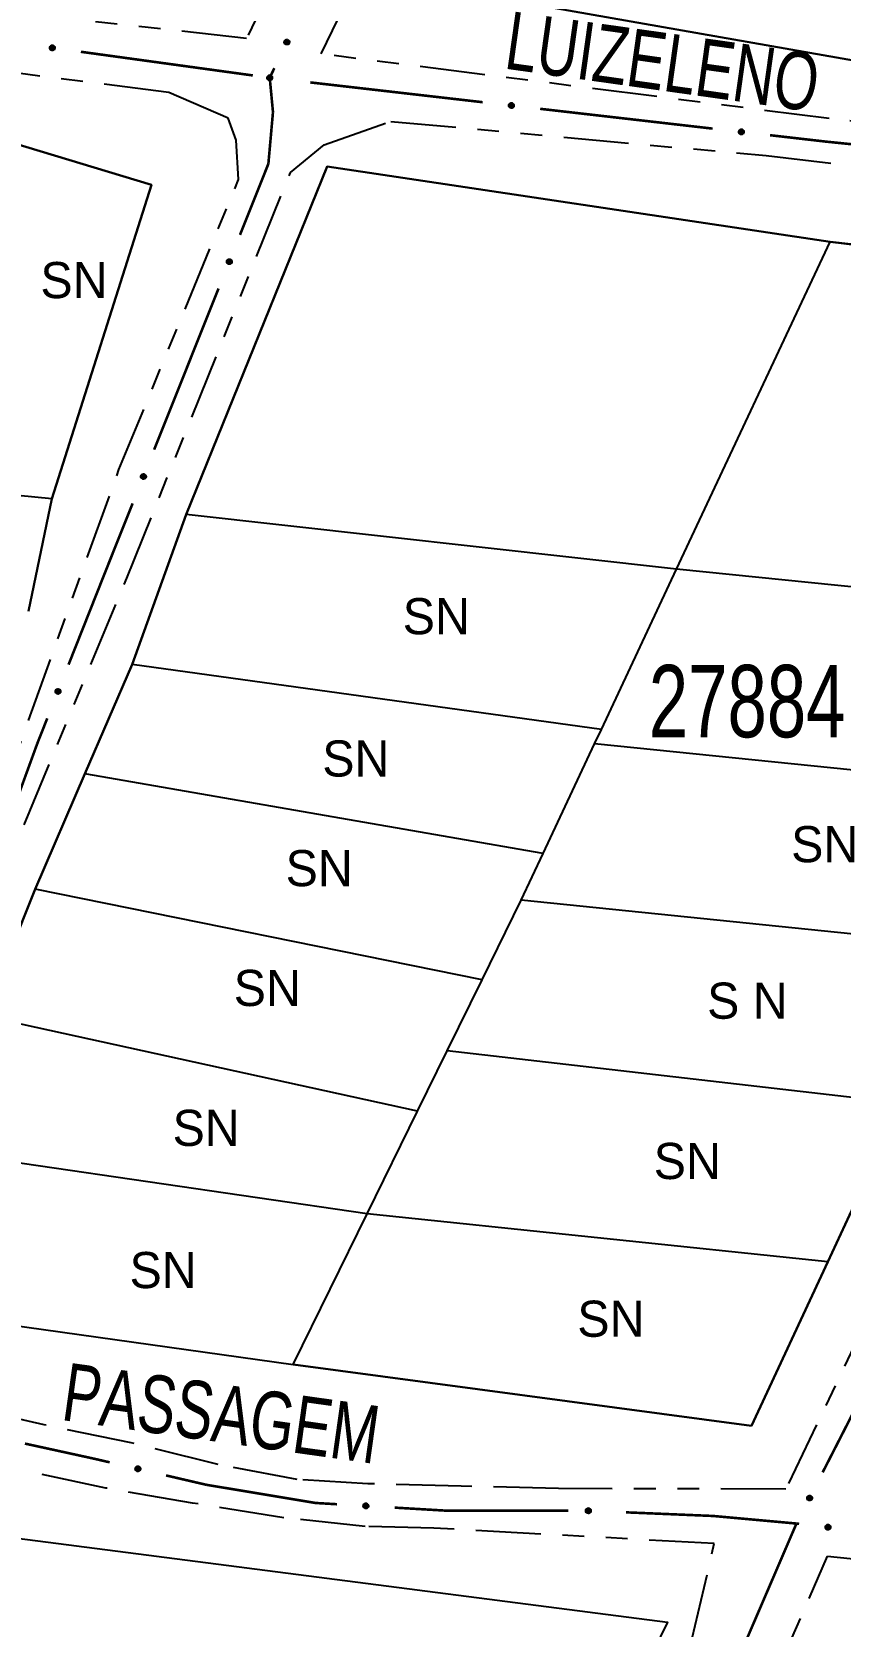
# Model space of a CAD drawing. Extents: x 203665 to 205970, y 4870865 to 4873745.
# Drawn here: x 204041.8 to 204097.7, y 4872759.1 to 4872869.4 of the extents above; entities that cross this region are included whole.
import ezdxf
from ezdxf.enums import TextEntityAlignment as Align

# ---------------------------------------------------------------- set-up
doc = ezdxf.new("R2010")
doc.units = 0
doc.header["$LTSCALE"] = 1.5
doc.header["$MEASUREMENT"] = 0
doc.linetypes.add('TRACO_25', pattern=[8, 3, -1, 1, -1, 1, -1])
for name, color, linetype in [('CD_MALHA_LOTES', 7, 'CONTINUOUS'), ('CD_TXT_QUADRA', 7, 'CONTINUOUS'), ('RU-QUADRA', 210, 'CONTINUOUS'), ('SV-EIXO-RUA-N-PAV', 6, 'CONTINUOUS'), ('SV-RUA-NAO-PAV', 7, 'CONTINUOUS'), ('SV-TXT-RUA-N-PAV', 7, 'CONTINUOUS'), ('Th_NmrPort', 1, 'CONTINUOUS')]:
    doc.layers.add(name, color=color, linetype=linetype)
doc.styles.add('ARIAL', font='ARIAL.SHX')

msp = doc.modelspace()

# ---------------------------------------------------------------- linework, layer by layer
at = {"layer": 'CD_MALHA_LOTES', "linetype": 'Continuous', "flags": 128}
for points in [[(204102.67959, 4872866.655629), (204071.790123, 4872872.101538)], [(204040.366542, 4872861.706895), (204050.045456, 4872858.774231)], [(204052.445096, 4872835.984074), (204062.212657, 4872860.050993)], [(204062.212657, 4872860.050993), (204096.97326, 4872854.841873)], [(204050.045456, 4872858.774231), (204043.162941, 4872837.06722)], [(204086.360352, 4872832.20701), (204096.97326, 4872854.841873)], [(204096.97326, 4872854.841873), (204128.408423, 4872850.974727)], [(204043.162941, 4872837.06722), (204029.517916, 4872838.393546)], [(204043.162941, 4872837.06722), (204041.557973, 4872829.280035)], [(204048.72382, 4872825.610816), (204052.445096, 4872835.984074)], [(204086.360352, 4872832.20701), (204052.445096, 4872835.984074)], [(204081.160643, 4872821.11724), (204086.360352, 4872832.20701)], [(204118.006143, 4872828.985856), (204086.360352, 4872832.20701)], [(204045.44941, 4872818.032881), (204048.72382, 4872825.610816)], [(204081.160643, 4872821.11724), (204048.72382, 4872825.610816)], [(204080.688451, 4872820.110165), (204081.160643, 4872821.11724)], [(204077.134369, 4872812.530136), (204080.688451, 4872820.110165)], [(204112.185761, 4872816.920509), (204080.688451, 4872820.110165)], [(204042.017565, 4872810.069239), (204045.44941, 4872818.032881)], [(204077.134369, 4872812.530136), (204045.44941, 4872818.032881)], [(204075.623823, 4872809.308493), (204077.134369, 4872812.530136)], [(204038.497723, 4872801.269634), (204042.017565, 4872810.069239)], [(204072.919363, 4872803.800921), (204042.017565, 4872810.069239)], [(204072.919363, 4872803.800921), (204075.623823, 4872809.308493)], [(204106.961588, 4872806.091073), (204075.623823, 4872809.308493)], [(204070.499485, 4872798.872896), (204072.919363, 4872803.800921)], [(204068.448996, 4872794.697124), (204038.497723, 4872801.269634)], [(204068.448996, 4872794.697124), (204070.499485, 4872798.872896)], [(204101.914829, 4872795.251826), (204070.499485, 4872798.872896)], [(204064.961717, 4872787.595359), (204068.448996, 4872794.697124)], [(204101.914829, 4872795.251826), (204096.813462, 4872784.295295)], [(204064.961717, 4872787.595359), (204034.625897, 4872792.03005)], [(204059.853158, 4872777.191897), (204064.961717, 4872787.595359)], [(204096.813462, 4872784.295295), (204064.961717, 4872787.595359)], [(204096.813462, 4872784.295295), (204091.532811, 4872772.953703)], [(204030.226095, 4872781.33853), (204059.853158, 4872777.191897)], [(204091.532811, 4872772.953703), (204059.853158, 4872777.191897)], [(204021.301447, 4872767.675082), (204085.727843, 4872759.355202)], [(204085.727843, 4872759.355202), (204067.401495, 4872721.82098), (204064.966627, 4872716.61481), (204048.885571, 4872682.230729)]]:
    msp.add_lwpolyline(points, dxfattribs=at)
at = {"layer": 'RU-QUADRA', "linetype": 'Continuous', "flags": 128}
for points in [[(204093.938672, 4872928.301971), (204085.391134, 4872906.717263), (204071.790123, 4872872.101538), (204102.67959, 4872866.655629), (204131.335825, 4872862.87491), (204134.275537, 4872862.842783), (204140.894835, 4872877.193494), (204145.985293, 4872888.299514), (204151.236703, 4872899.286797), (204155.999894, 4872909.765487), (204161.460955, 4872922.647011), (204144.057328, 4872924.607019), (204128.905986, 4872925.909766)], [(204091.532811, 4872772.953703), (204096.813462, 4872784.295295), (204101.914829, 4872795.251826), (204106.961588, 4872806.091073), (204112.185761, 4872816.920509), (204118.006143, 4872828.985856), (204128.408423, 4872850.974727), (204127.651619, 4872851.383406), (204096.97326, 4872854.841873), (204062.212657, 4872860.050993), (204052.445096, 4872835.984074), (204048.72382, 4872825.610816), (204045.44941, 4872818.032881), (204042.017565, 4872810.069239), (204038.497723, 4872801.269634), (204034.625897, 4872792.03005), (204030.226095, 4872781.33853), (204059.853158, 4872777.191897)]]:
    msp.add_lwpolyline(points, close=True, dxfattribs=at)
at = {"layer": 'RU-QUADRA', "linetype": 'Continuous'}
msp.add_lwpolyline([(204041.557973, 4872829.280035), (204043.162941, 4872837.06722), (204050.045456, 4872858.774231), (204040.366542, 4872861.706895)], dxfattribs=at)
at = {"layer": 'RU-QUADRA', "linetype": 'Continuous', "flags": 128}
msp.add_lwpolyline([(204010.90324, 4872746.078567), (204021.301447, 4872767.675082), (204085.727843, 4872759.355202), (204067.401495, 4872721.82098)], dxfattribs=at)
at = {"layer": 'SV-EIXO-RUA-N-PAV'}
for points in [[(204043.319614, 4872868.126017), (204043.28106, 4872868.095923), (204043.241771, 4872868.077942), (204043.204686, 4872868.072377), (204043.170632, 4872868.076005), (204043.136212, 4872868.08364), (204043.103207, 4872868.098993), (204043.070351, 4872868.124149), (204043.039891, 4872868.162611), (204043.024117, 4872868.20407), (204043.016715, 4872868.240136), (204043.018453, 4872868.275862), (204043.02643, 4872868.309176), (204043.043513, 4872868.342932), (204043.06933, 4872868.37598), (204043.108747, 4872868.405673), (204043.147386, 4872868.423036), (204043.183398, 4872868.427477), (204043.219304, 4872868.425502), (204043.254351, 4872868.417287), (204043.286662, 4872868.402028), (204043.31989, 4872868.375974), (204043.348681, 4872868.336681), (204043.366439, 4872868.298342), (204043.371384, 4872868.262402), (204043.368644, 4872868.227095), (204043.361407, 4872868.192479), (204043.347354, 4872868.158659), (204043.319614, 4872868.126017)], [(204059.570284, 4872868.73291), (204059.587249, 4872868.687038), (204059.592449, 4872868.644145), (204059.58649, 4872868.607121), (204059.572692, 4872868.575777), (204059.554965, 4872868.545301), (204059.530314, 4872868.518517), (204059.496369, 4872868.494851), (204059.450472, 4872868.47751), (204059.406182, 4872868.475071), (204059.369571, 4872868.478971), (204059.33606, 4872868.491477), (204059.306742, 4872868.509193), (204059.279768, 4872868.53572), (204059.25612, 4872868.570354), (204059.2398, 4872868.616927), (204059.23499, 4872868.659014), (204059.241695, 4872868.694673), (204059.25448, 4872868.728284), (204059.272951, 4872868.759181), (204059.2973, 4872868.785333), (204059.332215, 4872868.809079), (204059.378395, 4872868.824579), (204059.420317, 4872868.829855), (204059.456061, 4872868.823653), (204059.488868, 4872868.810321), (204059.519652, 4872868.792913), (204059.547607, 4872868.769253), (204059.570284, 4872868.73291)], [(204058.359266, 4872866.055893), (204058.320712, 4872866.025799), (204058.281423, 4872866.007819), (204058.244338, 4872866.002254), (204058.210285, 4872866.005881), (204058.175864, 4872866.013516), (204058.14286, 4872866.02887), (204058.110003, 4872866.054025), (204058.079543, 4872866.092488), (204058.063769, 4872866.133946), (204058.056368, 4872866.170012), (204058.058106, 4872866.205739), (204058.066083, 4872866.239052), (204058.083165, 4872866.272808), (204058.108983, 4872866.305856), (204058.1484, 4872866.335549), (204058.187038, 4872866.352912), (204058.22305, 4872866.357353), (204058.258956, 4872866.355379), (204058.294004, 4872866.347163), (204058.326315, 4872866.331905), (204058.359542, 4872866.30585), (204058.388333, 4872866.266557), (204058.406091, 4872866.228218), (204058.411037, 4872866.192278), (204058.408297, 4872866.156972), (204058.401059, 4872866.122355), (204058.387006, 4872866.088536), (204058.359266, 4872866.055893)], [(204075.070837, 4872864.139859), (204075.032968, 4872864.108908), (204074.994093, 4872864.09005), (204074.957142, 4872864.083654), (204074.923016, 4872864.086517), (204074.888432, 4872864.093377), (204074.855092, 4872864.107987), (204074.821679, 4872864.132398), (204074.790364, 4872864.170168), (204074.773663, 4872864.211262), (204074.765454, 4872864.247153), (204074.76639, 4872864.282909), (204074.773618, 4872864.316393), (204074.789939, 4872864.350524), (204074.815008, 4872864.384143), (204074.853749, 4872864.414713), (204074.891988, 4872864.432939), (204074.927891, 4872864.438187), (204074.963833, 4872864.437018), (204074.999055, 4872864.429591), (204075.031701, 4872864.415062), (204075.065505, 4872864.389759), (204075.09517, 4872864.351122), (204075.113784, 4872864.313191), (204075.119534, 4872864.277371), (204075.117588, 4872864.242012), (204075.111128, 4872864.207242), (204075.097838, 4872864.173116), (204075.070837, 4872864.139859)], [(204090.966353, 4872862.314327), (204090.928484, 4872862.283376), (204090.889609, 4872862.264518), (204090.852658, 4872862.258122), (204090.818532, 4872862.260985), (204090.783949, 4872862.267845), (204090.750608, 4872862.282455), (204090.717195, 4872862.306866), (204090.68588, 4872862.344636), (204090.669179, 4872862.38573), (204090.660971, 4872862.421621), (204090.661906, 4872862.457377), (204090.669134, 4872862.490861), (204090.685455, 4872862.524992), (204090.710524, 4872862.558611), (204090.749265, 4872862.589181), (204090.787504, 4872862.607407), (204090.823408, 4872862.612655), (204090.859349, 4872862.611486), (204090.894572, 4872862.604059), (204090.927217, 4872862.58953), (204090.961021, 4872862.564227), (204090.990686, 4872862.52559), (204091.0093, 4872862.487659), (204091.015051, 4872862.451839), (204091.013104, 4872862.41648), (204091.006644, 4872862.38171), (204090.993354, 4872862.347584), (204090.966353, 4872862.314327)], [(204055.588142, 4872853.55488), (204055.608063, 4872853.510212), (204055.616049, 4872853.467749), (204055.612517, 4872853.430415), (204055.600793, 4872853.398238), (204055.585091, 4872853.366671), (204055.562239, 4872853.338337), (204055.529909, 4872853.312507), (204055.485241, 4872853.29221), (204055.441204, 4872853.286888), (204055.404417, 4872853.288392), (204055.370161, 4872853.298686), (204055.339751, 4872853.314453), (204055.311104, 4872853.339164), (204055.285248, 4872853.372182), (204055.265926, 4872853.417591), (204055.258381, 4872853.459275), (204055.262746, 4872853.495296), (204055.273312, 4872853.529669), (204055.289729, 4872853.561705), (204055.312321, 4872853.589389), (204055.345613, 4872853.615362), (204055.390684, 4872853.633839), (204055.432172, 4872853.641838), (204055.468245, 4872853.63798), (204055.501852, 4872853.626816), (204055.533705, 4872853.611453), (204055.563144, 4872853.589666), (204055.588142, 4872853.55488)], [(204049.652324, 4872838.696681), (204049.672245, 4872838.652013), (204049.680231, 4872838.60955), (204049.676699, 4872838.572216), (204049.664975, 4872838.54004), (204049.649273, 4872838.508472), (204049.626421, 4872838.480138), (204049.594091, 4872838.454309), (204049.549424, 4872838.434011), (204049.505386, 4872838.428689), (204049.468599, 4872838.430194), (204049.434343, 4872838.440487), (204049.403933, 4872838.456254), (204049.375286, 4872838.480965), (204049.34943, 4872838.513984), (204049.330108, 4872838.559393), (204049.322563, 4872838.601076), (204049.326928, 4872838.637097), (204049.337494, 4872838.67147), (204049.353911, 4872838.703506), (204049.376504, 4872838.73119), (204049.409795, 4872838.757163), (204049.454866, 4872838.775641), (204049.496355, 4872838.78364), (204049.532428, 4872838.779782), (204049.566034, 4872838.768618), (204049.597887, 4872838.753254), (204049.627326, 4872838.731468), (204049.652324, 4872838.696681)], [(204043.741605, 4872823.828853), (204043.761659, 4872823.784245), (204043.769772, 4872823.741805), (204043.766351, 4872823.704461), (204043.754724, 4872823.67225), (204043.739116, 4872823.640635), (204043.716348, 4872823.612233), (204043.684096, 4872823.586308), (204043.639489, 4872823.565877), (204043.595468, 4872823.560423), (204043.558677, 4872823.561818), (204043.52439, 4872823.572009), (204043.493933, 4872823.587685), (204043.465212, 4872823.612311), (204043.439258, 4872823.645252), (204043.4198, 4872823.690603), (204043.412131, 4872823.732264), (204043.416389, 4872823.768298), (204043.426852, 4872823.802702), (204043.443173, 4872823.834787), (204043.465683, 4872823.862538), (204043.498896, 4872823.88861), (204043.543912, 4872823.907222), (204043.585377, 4872823.915345), (204043.621461, 4872823.911595), (204043.655101, 4872823.900531), (204043.687, 4872823.885263), (204043.716503, 4872823.863565), (204043.741605, 4872823.828853)], [(204049.227478, 4872769.826424), (204049.18633, 4872769.799988), (204049.14556, 4872769.785681), (204049.10812, 4872769.783535), (204049.074542, 4872769.790266), (204049.040966, 4872769.801021), (204049.009506, 4872769.819333), (204048.979091, 4872769.847392), (204048.952282, 4872769.888483), (204048.940371, 4872769.931211), (204048.936304, 4872769.967804), (204048.941306, 4872770.003221), (204048.952301, 4872770.035664), (204048.972403, 4872770.067714), (204049.001139, 4872770.098258), (204049.04311, 4872770.124216), (204049.083176, 4872770.137968), (204049.119443, 4872770.139092), (204049.155018, 4872770.133838), (204049.189165, 4872770.122447), (204049.219943, 4872770.104293), (204049.250645, 4872770.075305), (204049.275716, 4872770.033541), (204049.289888, 4872769.993736), (204049.291521, 4872769.957494), (204049.28556, 4872769.922587), (204049.275182, 4872769.888779), (204049.258091, 4872769.856389), (204049.227478, 4872769.826424)], [(204095.714666, 4872768.026487), (204095.730364, 4872767.980166), (204095.734384, 4872767.937146), (204095.72741, 4872767.9003), (204095.712756, 4872767.869347), (204095.694199, 4872767.839369), (204095.668821, 4872767.813273), (204095.634238, 4872767.790549), (204095.587883, 4872767.774475), (204095.543542, 4872767.773253), (204095.507052, 4872767.778159), (204095.473897, 4872767.79158), (204095.445077, 4872767.810096), (204095.418842, 4872767.837353), (204095.396155, 4872767.872624), (204095.38112, 4872767.919628), (204095.377469, 4872767.961831), (204095.385151, 4872767.997293), (204095.398854, 4872768.03054), (204095.418167, 4872768.060918), (204095.443226, 4872768.08639), (204095.47878, 4872768.109168), (204095.525369, 4872768.123393), (204095.56742, 4872768.127515), (204095.60298, 4872768.120333), (204095.635408, 4872768.106105), (204095.665702, 4872768.087857), (204095.692997, 4872768.063439), (204095.714666, 4872768.026487)], [(204065.012925, 4872767.283885), (204064.976834, 4872767.250878), (204064.939067, 4872767.229889), (204064.902528, 4872767.22145), (204064.868295, 4872767.222412), (204064.833385, 4872767.227341), (204064.799283, 4872767.240075), (204064.764566, 4872767.262593), (204064.731201, 4872767.298564), (204064.712243, 4872767.338666), (204064.702053, 4872767.374046), (204064.701, 4872767.409799), (204064.706356, 4872767.443633), (204064.720756, 4872767.478618), (204064.743919, 4872767.513578), (204064.780901, 4872767.546253), (204064.818069, 4872767.566575), (204064.853625, 4872767.57381), (204064.889576, 4872767.57464), (204064.925157, 4872767.569181), (204064.958559, 4872767.556488), (204064.993716, 4872767.533103), (204065.025482, 4872767.496174), (204065.046175, 4872767.459335), (204065.053907, 4872767.42389), (204065.053927, 4872767.388478), (204065.04941, 4872767.353403), (204065.038036, 4872767.318591), (204065.012925, 4872767.283885)], [(204080.400545, 4872766.957991), (204080.366455, 4872766.922921), (204080.329985, 4872766.899751), (204080.294005, 4872766.889181), (204080.259775, 4872766.888131), (204080.224635, 4872766.891001), (204080.189845, 4872766.901711), (204080.153865, 4872766.922151), (204080.118445, 4872766.956101), (204080.097165, 4872766.995021), (204080.084915, 4872767.029741), (204080.081765, 4872767.065371), (204080.085125, 4872767.099461), (204080.097445, 4872767.135231), (204080.118515, 4872767.171491), (204080.153515, 4872767.206281), (204080.189425, 4872767.228751), (204080.224495, 4872767.238061), (204080.260335, 4872767.241001), (204080.296175, 4872767.237641), (204080.330265, 4872767.226931), (204080.366735, 4872767.205651), (204080.400615, 4872767.170651), (204080.423435, 4872767.135091), (204080.433235, 4872767.100161), (204080.435335, 4872767.064811), (204080.432885, 4872767.029531), (204080.423575, 4872766.994111), (204080.400545, 4872766.957991)], [(204096.95039, 4872765.806901), (204096.912489, 4872765.775989), (204096.873593, 4872765.757173), (204096.836635, 4872765.750817), (204096.802512, 4872765.753715), (204096.767936, 4872765.760613), (204096.734611, 4872765.775258), (204096.701224, 4872765.799705), (204096.669949, 4872765.837508), (204096.653292, 4872765.878619), (204096.645122, 4872765.914519), (204096.646096, 4872765.950275), (204096.653359, 4872765.983751), (204096.669716, 4872766.017864), (204096.694821, 4872766.051457), (204096.733595, 4872766.081985), (204096.771853, 4872766.10017), (204096.807762, 4872766.10538), (204096.843702, 4872766.104173), (204096.878917, 4872766.096709), (204096.911547, 4872766.082144), (204096.945324, 4872766.056806), (204096.974948, 4872766.018138), (204096.993521, 4872765.980187), (204096.999234, 4872765.944361), (204096.997249, 4872765.909004), (204096.990753, 4872765.874241), (204096.977426, 4872765.840128), (204096.95039, 4872765.806901)]]:
    msp.add_lwpolyline(points, close=True, dxfattribs=at)
for points in [[(204043.368644, 4872868.227095), (204043.016715, 4872868.240136)], [(204043.371384, 4872868.262402), (204043.018453, 4872868.275862)], [(204043.3675, 4872868.24553), (204043.019683, 4872868.260348)], [(204043.361407, 4872868.192479), (204043.024117, 4872868.20407)], [(204043.361124, 4872868.209218), (204043.025101, 4872868.219658)], [(204043.365578, 4872868.281607), (204043.0255, 4872868.292605)], [(204043.366439, 4872868.298342), (204043.02643, 4872868.309176)], [(204043.349714, 4872868.176354), (204043.036485, 4872868.182279)], [(204043.355546, 4872868.3188), (204043.0398, 4872868.326448)], [(204043.347354, 4872868.158659), (204043.039891, 4872868.162611)], [(204043.348681, 4872868.336681), (204043.043513, 4872868.342932)], [(204043.332896, 4872868.144234), (204043.058869, 4872868.144763)], [(204043.330273, 4872868.355336), (204043.059507, 4872868.359548)], [(204043.31989, 4872868.375974), (204043.06933, 4872868.37598)], [(204043.319614, 4872868.126017), (204043.070351, 4872868.124149)], [(204043.297947, 4872868.110478), (204043.094163, 4872868.11098)], [(204043.297496, 4872868.387395), (204043.096788, 4872868.390228)], [(204043.28106, 4872868.095923), (204043.103207, 4872868.098993)], [(204043.286662, 4872868.402028), (204043.108747, 4872868.405673)], [(204043.258707, 4872868.085577), (204043.128614, 4872868.091087)], [(204043.266121, 4872868.40962), (204043.134489, 4872868.413964)], [(204043.241771, 4872868.077942), (204043.136212, 4872868.08364)], [(204043.254351, 4872868.417287), (204043.147386, 4872868.423036)], [(204059.272951, 4872868.759181), (204059.23499, 4872868.659014)], [(204059.28383, 4872868.768067), (204059.239717, 4872868.643971)], [(204059.2973, 4872868.785333), (204059.2398, 4872868.616927)], [(204059.314533, 4872868.791212), (204059.250883, 4872868.600842)], [(204059.332215, 4872868.809079), (204059.25612, 4872868.570354)], [(204059.355032, 4872868.812705), (204059.268793, 4872868.556005)], [(204059.378395, 4872868.824579), (204059.279768, 4872868.53572)], [(204059.397517, 4872868.82569), (204059.294345, 4872868.527177)], [(204059.420317, 4872868.829855), (204059.306742, 4872868.509193)], [(204059.436, 4872868.823953), (204059.322248, 4872868.503275)], [(204059.456061, 4872868.823653), (204059.33606, 4872868.491477)], [(204059.470956, 4872868.814828), (204059.351215, 4872868.487936)], [(204059.488868, 4872868.810321), (204059.369571, 4872868.478971)], [(204059.503617, 4872868.797727), (204059.391629, 4872868.480742)], [(204059.519652, 4872868.792913), (204059.406182, 4872868.475071)], [(204059.531464, 4872868.776875), (204059.430699, 4872868.480237)], [(204059.547607, 4872868.769253), (204059.450472, 4872868.47751)], [(204059.55696, 4872868.751098), (204059.473241, 4872868.490172)], [(204059.570284, 4872868.73291), (204059.496369, 4872868.494851)], [(204059.578509, 4872868.707548), (204059.516147, 4872868.51354)], [(204059.587249, 4872868.687038), (204059.530314, 4872868.518517)], [(204059.590319, 4872868.6626), (204059.545563, 4872868.540323)], [(204059.592449, 4872868.644145), (204059.554965, 4872868.545301)], [(204058.408297, 4872866.156972), (204058.056368, 4872866.170012)], [(204058.411037, 4872866.192278), (204058.058106, 4872866.205739)], [(204058.407152, 4872866.175406), (204058.059335, 4872866.190224)], [(204058.401059, 4872866.122355), (204058.063769, 4872866.133946)], [(204058.400776, 4872866.139095), (204058.064753, 4872866.149534)], [(204058.405231, 4872866.211483), (204058.065152, 4872866.222481)], [(204058.406091, 4872866.228218), (204058.066083, 4872866.239052)], [(204058.389366, 4872866.10623), (204058.076137, 4872866.112155)], [(204058.395199, 4872866.248676), (204058.079452, 4872866.256325)], [(204058.387006, 4872866.088536), (204058.079543, 4872866.092488)], [(204058.388333, 4872866.266557), (204058.083165, 4872866.272808)], [(204058.372548, 4872866.074111), (204058.098521, 4872866.074639)], [(204058.369925, 4872866.285212), (204058.09916, 4872866.289424)], [(204058.359542, 4872866.30585), (204058.108983, 4872866.305856)], [(204058.359266, 4872866.055893), (204058.110003, 4872866.054025)], [(204058.337599, 4872866.040354), (204058.133815, 4872866.040856)], [(204058.337149, 4872866.317271), (204058.13644, 4872866.320105)], [(204058.320712, 4872866.025799), (204058.14286, 4872866.02887)], [(204058.326315, 4872866.331905), (204058.1484, 4872866.335549)], [(204058.29836, 4872866.015453), (204058.168266, 4872866.020963)], [(204058.305773, 4872866.339496), (204058.174142, 4872866.34384)], [(204058.281423, 4872866.007819), (204058.175864, 4872866.013516)], [(204058.294004, 4872866.347163), (204058.187038, 4872866.352912)], [(204075.117588, 4872864.242012), (204074.765454, 4872864.247153)], [(204075.119534, 4872864.277371), (204074.76639, 4872864.282909)], [(204075.116029, 4872864.260417), (204074.767967, 4872864.267426)], [(204075.113299, 4872864.296441), (204074.77306, 4872864.299805)], [(204075.113784, 4872864.313191), (204074.773618, 4872864.316393)], [(204075.111128, 4872864.207242), (204074.773663, 4872864.211262)], [(204075.11047, 4872864.223971), (204074.774297, 4872864.226868)], [(204075.0998, 4872864.190859), (204074.786517, 4872864.189754)], [(204075.102435, 4872864.333399), (204074.786597, 4872864.333961)], [(204075.09517, 4872864.351122), (204074.789939, 4872864.350524)], [(204075.097838, 4872864.173116), (204074.790364, 4872864.170168)], [(204075.076348, 4872864.369359), (204074.805556, 4872864.367495)], [(204075.083707, 4872864.15837), (204074.809737, 4872864.15275)], [(204075.065505, 4872864.389759), (204074.815008, 4872864.384143)], [(204075.070837, 4872864.139859), (204074.821679, 4872864.132398)], [(204075.04286, 4872864.400675), (204074.842139, 4872864.399004)], [(204075.049525, 4872864.123838), (204074.84578, 4872864.119767)], [(204075.031701, 4872864.415062), (204074.853749, 4872864.414713)], [(204075.032968, 4872864.108908), (204074.855092, 4872864.107987)], [(204075.010994, 4872864.42219), (204074.879298, 4872864.42358)], [(204075.010854, 4872864.098062), (204074.880669, 4872864.100652)], [(204074.994093, 4872864.09005), (204074.888432, 4872864.093377)], [(204074.999055, 4872864.429591), (204074.891988, 4872864.432939)], [(204090.938377, 4872862.575143), (204090.737655, 4872862.573472)], [(204090.927217, 4872862.58953), (204090.749265, 4872862.589181)], [(204090.90651, 4872862.596658), (204090.774815, 4872862.598048)], [(204090.894572, 4872862.604059), (204090.787504, 4872862.607407)], [(204091.013104, 4872862.41648), (204090.660971, 4872862.421621)], [(204091.015051, 4872862.451839), (204090.661906, 4872862.457377)], [(204091.011545, 4872862.434885), (204090.663484, 4872862.441894)], [(204091.008815, 4872862.470909), (204090.668576, 4872862.474273)], [(204091.0093, 4872862.487659), (204090.669134, 4872862.490861)], [(204091.006644, 4872862.38171), (204090.669179, 4872862.38573)], [(204091.005986, 4872862.398439), (204090.669814, 4872862.401336)], [(204090.995316, 4872862.365327), (204090.682033, 4872862.364222)], [(204090.997951, 4872862.507868), (204090.682113, 4872862.508429)], [(204090.990686, 4872862.52559), (204090.685455, 4872862.524992)], [(204090.993354, 4872862.347584), (204090.68588, 4872862.344636)], [(204090.971864, 4872862.543827), (204090.701072, 4872862.541963)], [(204090.979223, 4872862.332838), (204090.705253, 4872862.327218)], [(204090.961021, 4872862.564227), (204090.710524, 4872862.558611)], [(204090.966353, 4872862.314327), (204090.717195, 4872862.306866)], [(204090.945041, 4872862.298306), (204090.741296, 4872862.294235)], [(204090.928484, 4872862.283376), (204090.750608, 4872862.282455)], [(204090.90637, 4872862.27253), (204090.776185, 4872862.27512)], [(204090.889609, 4872862.264518), (204090.783949, 4872862.267845)], [(204055.289729, 4872853.561705), (204055.258381, 4872853.459275)], [(204055.300005, 4872853.571281), (204055.264079, 4872853.444573)], [(204055.312321, 4872853.589389), (204055.265926, 4872853.417591)], [(204055.329134, 4872853.596379), (204055.278034, 4872853.402263)], [(204055.345613, 4872853.615362), (204055.285248, 4872853.372182)], [(204055.368145, 4872853.620467), (204055.29883, 4872853.35869)], [(204055.390684, 4872853.633839), (204055.311104, 4872853.339164)], [(204055.409693, 4872853.636195), (204055.326208, 4872853.33159)], [(204055.432172, 4872853.641838), (204055.339751, 4872853.314453)], [(204055.448207, 4872853.636972), (204055.35561, 4872853.309558)], [(204055.468245, 4872853.63798), (204055.370161, 4872853.298686)], [(204055.483684, 4872853.630146), (204055.385515, 4872853.296141)], [(204055.501852, 4872853.626816), (204055.404417, 4872853.288392)], [(204055.517391, 4872853.615211), (204055.426312, 4872853.291598)], [(204055.533705, 4872853.611453), (204055.441204, 4872853.286888)], [(204055.546538, 4872853.596219), (204055.465333, 4872853.293642)], [(204055.563144, 4872853.589666), (204055.485241, 4872853.29221)], [(204055.573661, 4872853.57216), (204055.507136, 4872853.306329)], [(204055.588142, 4872853.55488), (204055.529909, 4872853.312507)], [(204055.598004, 4872853.530108), (204055.548426, 4872853.332446)], [(204055.608063, 4872853.510212), (204055.562239, 4872853.338337)], [(204055.61272, 4872853.486025), (204055.576033, 4872853.36109)], [(204055.616049, 4872853.467749), (204055.585091, 4872853.366671)], [(204049.353911, 4872838.703506), (204049.322563, 4872838.601076)], [(204049.364187, 4872838.713082), (204049.328261, 4872838.586374)], [(204049.376504, 4872838.73119), (204049.330108, 4872838.559393)], [(204049.393316, 4872838.73818), (204049.342216, 4872838.544065)], [(204049.409795, 4872838.757163), (204049.34943, 4872838.513984)], [(204049.432327, 4872838.762269), (204049.363012, 4872838.500491)], [(204049.454866, 4872838.775641), (204049.375286, 4872838.480965)], [(204049.473875, 4872838.777996), (204049.39039, 4872838.473391)], [(204049.496355, 4872838.78364), (204049.403933, 4872838.456254)], [(204049.512389, 4872838.778773), (204049.419792, 4872838.451359)], [(204049.532428, 4872838.779782), (204049.434343, 4872838.440487)], [(204049.547866, 4872838.771947), (204049.449697, 4872838.437943)], [(204049.566034, 4872838.768618), (204049.468599, 4872838.430194)], [(204049.581573, 4872838.757012), (204049.490494, 4872838.433399)], [(204049.597887, 4872838.753254), (204049.505386, 4872838.428689)], [(204049.610721, 4872838.738021), (204049.529515, 4872838.435443)], [(204049.627326, 4872838.731468), (204049.549424, 4872838.434011)], [(204049.637843, 4872838.713961), (204049.571318, 4872838.448131)], [(204049.652324, 4872838.696681), (204049.594091, 4872838.454309)], [(204049.662186, 4872838.67191), (204049.612608, 4872838.474247)], [(204049.672245, 4872838.652013), (204049.626421, 4872838.480138)], [(204049.676902, 4872838.627827), (204049.640215, 4872838.502892)], [(204049.680231, 4872838.60955), (204049.649273, 4872838.508472)], [(204043.443173, 4872823.834787), (204043.412131, 4872823.732264)], [(204043.453421, 4872823.844393), (204043.417873, 4872823.717578)], [(204043.465683, 4872823.862538), (204043.4198, 4872823.690603)], [(204043.482474, 4872823.869578), (204043.431954, 4872823.675311)], [(204043.498896, 4872823.88861), (204043.439258, 4872823.645252)], [(204043.521413, 4872823.893783), (204043.452881, 4872823.6318)], [(204043.543912, 4872823.907222), (204043.465212, 4872823.612311)], [(204043.562914, 4872823.909635), (204043.480339, 4872823.604781)], [(204043.585377, 4872823.915345), (204043.493933, 4872823.587685)], [(204043.601426, 4872823.910527), (204043.509807, 4872823.582838)], [(204043.621461, 4872823.911595), (204043.52439, 4872823.572009)], [(204043.636923, 4872823.903807), (204043.539752, 4872823.56951)], [(204043.655101, 4872823.900531), (204043.558677, 4872823.561818)], [(204043.670674, 4872823.888972), (204043.580562, 4872823.565089)], [(204043.687, 4872823.885263), (204043.595468, 4872823.560423)], [(204043.699878, 4872823.870068), (204043.619576, 4872823.567249)], [(204043.716503, 4872823.863565), (204043.639489, 4872823.565877)], [(204043.727073, 4872823.846089), (204043.661341, 4872823.580062)], [(204043.741605, 4872823.828853), (204043.684096, 4872823.586308)], [(204043.751541, 4872823.804111), (204043.702554, 4872823.606301)], [(204043.761659, 4872823.784245), (204043.716348, 4872823.612233)], [(204043.766388, 4872823.760072), (204043.730075, 4872823.635028)], [(204043.769772, 4872823.741805), (204043.739116, 4872823.640635)], [(204049.28556, 4872769.922587), (204048.936304, 4872769.967804)], [(204049.286108, 4872769.94105), (204048.94111, 4872769.987659)], [(204049.291521, 4872769.957494), (204048.941306, 4872770.003221)], [(204049.276434, 4872769.905474), (204048.942779, 4872769.946644)], [(204049.287499, 4872769.97715), (204048.949857, 4872770.019247)], [(204049.289888, 4872769.993736), (204048.952301, 4872770.035664)], [(204049.280915, 4872770.015106), (204048.967196, 4872770.051639)], [(204049.275716, 4872770.033541), (204048.972403, 4872770.067714)], [(204049.259094, 4872770.053803), (204048.989852, 4872770.082795)], [(204049.250645, 4872770.075305), (204049.001139, 4872770.098258)], [(204049.229391, 4872770.088729), (204049.029786, 4872770.109932)], [(204049.219943, 4872770.104293), (204049.04311, 4872770.124216)], [(204049.200183, 4872770.113734), (204049.069503, 4872770.130115)], [(204049.189165, 4872770.122447), (204049.083176, 4872770.137968)], [(204049.275182, 4872769.888779), (204048.940371, 4872769.931211)], [(204049.262061, 4872769.873793), (204048.950691, 4872769.908379)], [(204049.258091, 4872769.856389), (204048.952282, 4872769.888483)], [(204049.242373, 4872769.843348), (204048.969545, 4872769.868971)], [(204049.227478, 4872769.826424), (204048.979091, 4872769.847392)], [(204049.204479, 4872769.812935), (204049.001597, 4872769.832098)], [(204049.18633, 4872769.799988), (204049.009506, 4872769.819333)], [(204049.163124, 4872769.791732), (204049.034082, 4872769.809133)], [(204049.14556, 4872769.785681), (204049.040966, 4872769.801021)], [(204095.418167, 4872768.060918), (204095.377469, 4872767.961831)], [(204095.443226, 4872768.08639), (204095.38112, 4872767.919628)], [(204095.429286, 4872768.069501), (204095.381781, 4872767.946664)], [(204095.460614, 4872768.091793), (204095.391757, 4872767.903244)], [(204095.47878, 4872768.109168), (204095.396155, 4872767.872624)], [(204095.501688, 4872768.112165), (204095.408429, 4872767.857932)], [(204095.525369, 4872768.123393), (204095.418842, 4872767.837353)], [(204095.544514, 4872768.123978), (204095.433179, 4872767.828413)], [(204095.56742, 4872768.127515), (204095.445077, 4872767.810096)], [(204095.582935, 4872768.121185), (204095.460415, 4872767.803753)], [(204095.60298, 4872768.120333), (204095.473897, 4872767.79158)], [(204095.617627, 4872768.111103), (204095.488949, 4872767.787625)], [(204095.635408, 4872768.106105), (204095.507052, 4872767.778159)], [(204095.649806, 4872768.09311), (204095.52915, 4872767.779323)], [(204095.665702, 4872768.087857), (204095.543542, 4872767.773253)], [(204095.67707, 4872768.071501), (204095.568192, 4872767.777744)], [(204095.692997, 4872768.063439), (204095.587883, 4872767.774475)], [(204095.701848, 4872768.045033), (204095.61099, 4872767.786506)], [(204095.714666, 4872768.026487), (204095.634238, 4872767.790549)], [(204095.722192, 4872768.000908), (204095.654522, 4872767.808687)], [(204095.730364, 4872767.980166), (204095.668821, 4872767.813273)], [(204095.732762, 4872767.955652), (204095.684663, 4872767.834652)], [(204095.734384, 4872767.937146), (204095.694199, 4872767.839369)], [(204065.053907, 4872767.42389), (204064.701, 4872767.409799)], [(204065.053927, 4872767.388478), (204064.702053, 4872767.374046)], [(204065.051349, 4872767.406767), (204064.703435, 4872767.394428)], [(204065.046175, 4872767.459335), (204064.706356, 4872767.443633)], [(204065.046622, 4872767.442584), (204064.706721, 4872767.42704)], [(204065.047823, 4872767.370069), (204064.712009, 4872767.354284)], [(204065.04941, 4872767.353403), (204064.712243, 4872767.338666)], [(204065.033721, 4872767.478882), (204064.718339, 4872767.461895)], [(204065.025482, 4872767.496174), (204064.720756, 4872767.478618)], [(204065.039009, 4872767.336415), (204064.726272, 4872767.317906)], [(204065.038036, 4872767.318591), (204064.731201, 4872767.298564)], [(204065.005676, 4872767.513337), (204064.735406, 4872767.49643)], [(204064.993716, 4872767.533103), (204064.743919, 4872767.513578)], [(204065.024747, 4872767.303082), (204064.751512, 4872767.282249)], [(204065.012925, 4872767.283885), (204064.764566, 4872767.262593)], [(204064.9705, 4872767.542744), (204064.770182, 4872767.529923)], [(204064.958559, 4872767.556488), (204064.780901, 4872767.546253)], [(204064.992535, 4872767.266705), (204064.789332, 4872767.25132)], [(204064.976834, 4872767.250878), (204064.799283, 4872767.240075)], [(204064.937488, 4872767.562455), (204064.805919, 4872767.556526)], [(204064.925157, 4872767.569181), (204064.818069, 4872767.566575)], [(204064.955356, 4872767.23882), (204064.825229, 4872767.234173)], [(204064.939067, 4872767.229889), (204064.833385, 4872767.227341)], [(204080.433235, 4872767.100161), (204080.081765, 4872767.065371)], [(204080.435335, 4872767.064811), (204080.084915, 4872767.029741)], [(204080.431687, 4872767.082918), (204080.085098, 4872767.050169)], [(204080.423435, 4872767.135091), (204080.085125, 4872767.099461)], [(204080.424864, 4872767.118395), (204080.086463, 4872767.082918)], [(204080.409855, 4872767.153873), (204080.096014, 4872767.118395)], [(204080.430322, 4872767.046076), (204080.096014, 4872767.010598)], [(204080.432885, 4872767.029531), (204080.097165, 4872766.995021)], [(204080.400615, 4872767.170651), (204080.097445, 4872767.135231)], [(204080.379835, 4872767.186622), (204080.111024, 4872767.153873)], [(204080.4235, 4872767.011963), (204080.112389, 4872766.975121)], [(204080.423575, 4872766.994111), (204080.118445, 4872766.956101)], [(204080.366735, 4872767.205651), (204080.118515, 4872767.171491)], [(204080.411219, 4872766.97785), (204080.139679, 4872766.941008)], [(204080.342993, 4872767.213912), (204080.143773, 4872767.189351)], [(204080.330265, 4872767.226931), (204080.153515, 4872767.206281)], [(204080.400545, 4872766.957991), (204080.153865, 4872766.922151)], [(204080.30888, 4872767.231651), (204080.177886, 4872767.218006)], [(204080.3812, 4872766.939643), (204080.17925, 4872766.912353)], [(204080.296175, 4872767.237641), (204080.189425, 4872767.228751)], [(204080.366455, 4872766.922921), (204080.189845, 4872766.901711)], [(204080.345722, 4872766.909624), (204080.216092, 4872766.897343)], [(204080.329985, 4872766.899751), (204080.224635, 4872766.891001)], [(204096.997249, 4872765.909004), (204096.645122, 4872765.914519)], [(204096.999234, 4872765.944361), (204096.646096, 4872765.950275)], [(204096.995711, 4872765.92741), (204096.647656, 4872765.93479)], [(204096.993019, 4872765.963437), (204096.652783, 4872765.967163)], [(204096.990753, 4872765.874241), (204096.653292, 4872765.878619)], [(204096.993521, 4872765.980187), (204096.653359, 4872765.983751)], [(204096.990113, 4872765.89097), (204096.653943, 4872765.894225)], [(204096.979407, 4872765.85787), (204096.666123, 4872765.857098)], [(204096.982194, 4872766.000407), (204096.666356, 4872766.001305)], [(204096.974948, 4872766.018138), (204096.669716, 4872766.017864)], [(204096.977426, 4872765.840128), (204096.669949, 4872765.837508)], [(204096.956145, 4872766.036395), (204096.685352, 4872766.034818)], [(204096.96328, 4872765.825398), (204096.689304, 4872765.820069)], [(204096.945324, 4872766.056806), (204096.694821, 4872766.051457)], [(204096.95039, 4872765.806901), (204096.701224, 4872765.799705)], [(204096.922691, 4872766.067746), (204096.721968, 4872766.066289)], [(204096.929061, 4872765.790902), (204096.725312, 4872765.787048)], [(204096.911547, 4872766.082144), (204096.733595, 4872766.081985)], [(204096.912489, 4872765.775989), (204096.734611, 4872765.775258)], [(204096.890848, 4872766.089295), (204096.759154, 4872766.090825)], [(204096.890362, 4872765.765167), (204096.760181, 4872765.767896)], [(204096.873593, 4872765.757173), (204096.767936, 4872765.760613)], [(204096.878917, 4872766.096709), (204096.771853, 4872766.10017)]]:
    msp.add_lwpolyline(points, dxfattribs=at)
at = {"layer": 'SV-EIXO-RUA-N-PAV', "const_width": 0.18}
for points in [[(204057.061519, 4872866.345639), (204045.173605, 4872867.981944)], [(204058.547531, 4872866.845727), (204058.231938, 4872866.184538)], [(204058.231938, 4872866.184538), (204058.444794, 4872863.927197)], [(204072.953715, 4872864.493806), (204061.032078, 4872865.862955)], [(204058.455904, 4872863.809379), (204058.201012, 4872860.939015)], [(204058.444794, 4872863.927197), (204058.455904, 4872863.809379)], [(204088.849231, 4872862.668274), (204076.927594, 4872864.037423)], [(204096.723966, 4872861.763894), (204092.82311, 4872862.211891)], [(204096.797092, 4872861.756454), (204096.723966, 4872861.763894)], [(204104.755996, 4872860.946618), (204096.797092, 4872861.756454)], [(204058.201012, 4872860.939015), (204058.138551, 4872860.235639)], [(204058.138551, 4872860.235639), (204056.174591, 4872855.319566)], [(204054.690636, 4872851.605017), (204050.238773, 4872840.461368)], [(204048.754818, 4872836.746818), (204047.270864, 4872833.032268)], [(204047.270864, 4872833.032268), (204046.954266, 4872832.23978)], [(204046.954266, 4872832.23978), (204044.322782, 4872825.595282)], [(204042.849925, 4872821.876318), (204042.481711, 4872820.946577)], [(204042.481711, 4872820.946577), (204042.161917, 4872820.139098)], [(204042.161917, 4872820.139098), (204038.690558, 4872810.620854)], [(204101.926728, 4872780.412769), (204096.462017, 4872769.729281)], [(204046.125383, 4872770.660859), (204041.306135, 4872771.71507)], [(204046.190442, 4872770.64573), (204046.125383, 4872770.660859)], [(204047.16445, 4872770.419216), (204046.190442, 4872770.64573)], [(204053.849876, 4872768.864466), (204051.060482, 4872769.513162)], [(204053.984193, 4872768.84208), (204053.849876, 4872768.864466)], [(204061.39473, 4872767.60699), (204053.984193, 4872768.84208)], [(204061.881133, 4872767.57838), (204061.39473, 4872767.60699)], [(204062.879408, 4872767.519657), (204061.881133, 4872767.57838)], [(204070.556338, 4872767.068072), (204066.872505, 4872767.284769)], [(204070.866137, 4872767.068072), (204070.556338, 4872767.068072)], [(204078.866137, 4872767.068072), (204070.866137, 4872767.068072)], [(204088.879554, 4872766.708793), (204082.863875, 4872766.959448)], [(204089.854638, 4872766.620185), (204088.879554, 4872766.708793)], [(204094.648837, 4872766.184521), (204089.854638, 4872766.620185)], [(204094.641559, 4872766.167595), (204089.901381, 4872755.143498)], [(204094.833646, 4872766.163099), (204094.648837, 4872766.184521)]]:
    msp.add_lwpolyline(points, dxfattribs=at)
at = {"layer": 'SV-RUA-NAO-PAV', "linetype": 'TRACO_25'}
for points in [[(204006.001082, 4872941.363378, 12.724859), (204010.411406, 4872943.317221, 12.645144), (204014.723175, 4872943.494327, 12.461802), (204021.685022, 4872941.976771, 12.278459), (204027.949294, 4872941.171558, 12.262516), (204051.167546, 4872938.307144, 12.055259), (204083.831498, 4872934.738887, 11.377687), (204085.721446, 4872933.132614, 11.377687), (204085.741296, 4872931.186411, 11.44943), (204084.999853, 4872929.216496, 11.513202), (204079.236734, 4872916.562502, 11.584945), (204056.631544, 4872868.904664, 11.441459), (204034.386536, 4872871.374049, 11.768288), (204006.902218, 4872874.605412, 12.063231), (203983.375924, 4872877.120833, 12.270488), (203976.624971, 4872879.66113, 12.549488)], [(203994.173459, 4872810.631095, 11.712487), (204035.2408, 4872804.350466, 11.489287), (204037.494984, 4872810.429917, 11.656688), (204047.806308, 4872839.09059, 11.56103), (204056.073551, 4872859.140792, 11.297973), (204055.909572, 4872861.865362, 11.297973), (204055.364741, 4872863.400878, 11.297973), (204051.259476, 4872865.1621, 11.337831), (204006.727142, 4872870.859501, 12.222659), (203980.981963, 4872873.391163, 12.382088), (203974.564056, 4872874.830701, 12.549488)], [(204087.446805, 4872758.255313, 10.771859), (204088.964718, 4872764.797417, 10.763887), (204069.581126, 4872765.866132, 10.827659), (204064.839886, 4872765.990022, 10.827659), (204059.198242, 4872766.580218, 10.979115), (204052.896164, 4872767.602065, 11.074773), (204046.890627, 4872768.636688, 11.313916), (204040.90377, 4872769.927368, 11.313916), (204034.57999, 4872771.173681, 11.313916), (204028.113387, 4872771.780901, 11.39363), (204022.795199, 4872771.118287, 11.513202), (204019.623087, 4872769.599369, 11.616831), (204017.836173, 4872767.240471, 11.704516), (204005.211001, 4872741.023555, 11.911774)], [(204048.971465, 4872651.150073, 11.345801), (204054.151532, 4872665.51618, 11.313916), (204060.699605, 4872681.244741, 11.226231), (204075.426069, 4872714.63804, 11.026944), (204076.434474, 4872716.964127, 10.700116), (204096.79038, 4872763.919082, 10.700116), (204120.901745, 4872761.4293, 10.237773), (204162.240847, 4872757.013465, 9.576144), (204163.50024, 4872755.630304, 9.576144), (204163.156809, 4872753.415794, 9.823258), (204154.800089, 4872736.321585, 9.950802), (204147.080586, 4872719.116047, 10.022544), (204143.712632, 4872711.609416, 10.022544), (204134.213767, 4872693.302439, 10.229801), (204090.726548, 4872599.988949, 10.473534), (204088.987146, 4872598.6089, 10.473534)]]:
    msp.add_polyline3d(points, dxfattribs=at)
for points in [[(204061.795521, 4872867.831189, 11.258116), (204087.474362, 4872921.413517, 11.473345), (204093.523932, 4872933.880191, 11.250145), (204135.695006, 4872929.351158, 10.55663), (204160.814813, 4872926.770273, 10.285602), (204163.303056, 4872924.148431, 10.285602), (204163.618865, 4872922.158953, 10.293573), (204145.023315, 4872881.072045, 10.524744), (204136.469786, 4872861.225176, 10.524744), (204134.998145, 4872859.911902, 10.524744), (204132.647857, 4872859.617261, 10.516773), (204096.909517, 4872863.363265, 10.803744)], [(204036.638193, 4872803.441039, 11.632773), (204048.345112, 4872831.573035, 11.50523), (204059.659475, 4872859.622133, 11.266088), (204062.002526, 4872861.534504, 11.186373), (204066.609778, 4872863.165868, 11.154488), (204092.556955, 4872860.80017, 10.899402), (204130.211239, 4872856.408589, 10.38923), (204133.309633, 4872854.685003, 10.38923), (204133.83279, 4872852.605169, 10.44503), (204127.047875, 4872837.984324, 10.83563), (204093.91457, 4872768.563219, 10.612431), (204078.197396, 4872768.606859, 10.716059), (204071.461804, 4872768.768561, 10.883459), (204065.02267, 4872768.935032, 10.89143), (204060.139077, 4872769.236657, 10.907373), (204054.670134, 4872770.257407, 10.971145), (204048.661491, 4872771.764546, 11.154488), (204042.642095, 4872773.007533, 11.162458), (204036.264405, 4872774.462647, 11.250145), (204024.867782, 4872776.300948, 11.441459), (204032.89905, 4872794.455793, 11.632773)]]:
    msp.add_polyline3d(points, close=True, dxfattribs=at)

# ---------------------------------------------------------------- texts
at = {"layer": 'CD_TXT_QUADRA', "style": 'ARIAL', "width": 0.7}
msp.add_text('278841201', height=5, dxfattribs=at).set_placement((204084.443512, 4872820.56988))
at = {"layer": 'SV-TXT-RUA-N-PAV', "style": 'ARIAL', "width": 0.7}
for s, p in [('LUIZELENO', (204074.357065, 4872866.834365)), ('PASSAGEM', (204043.733553, 4872773.360612))]:
    msp.add_text(s, height=4, rotation=352, dxfattribs=at).set_placement(p)
at = {"layer": 'Th_NmrPort', "color": 1}
for s, p in [('SN', (204042.374583, 4872852.191395)), ('SN', (204067.424862, 4872828.942088)), ('SN', (204061.863753, 4872819.103218)), ('SN', (204094.281013, 4872813.17411)), ('SN', (204059.329226, 4872811.518871)), ('SN', (204055.738745, 4872803.230557)), ('S N', (204088.473274, 4872802.350596)), ('SN', (204051.514935, 4872793.550992)), ('SN', (204084.77744, 4872791.263095)), ('SN', (204048.538566, 4872783.717596)), ('SN', (204079.497677, 4872780.351585))]:
    msp.add_text(s, height=2.5, dxfattribs=at).set_placement(p, align=Align.MIDDLE_LEFT)

doc.saveas('drawing.dxf')
